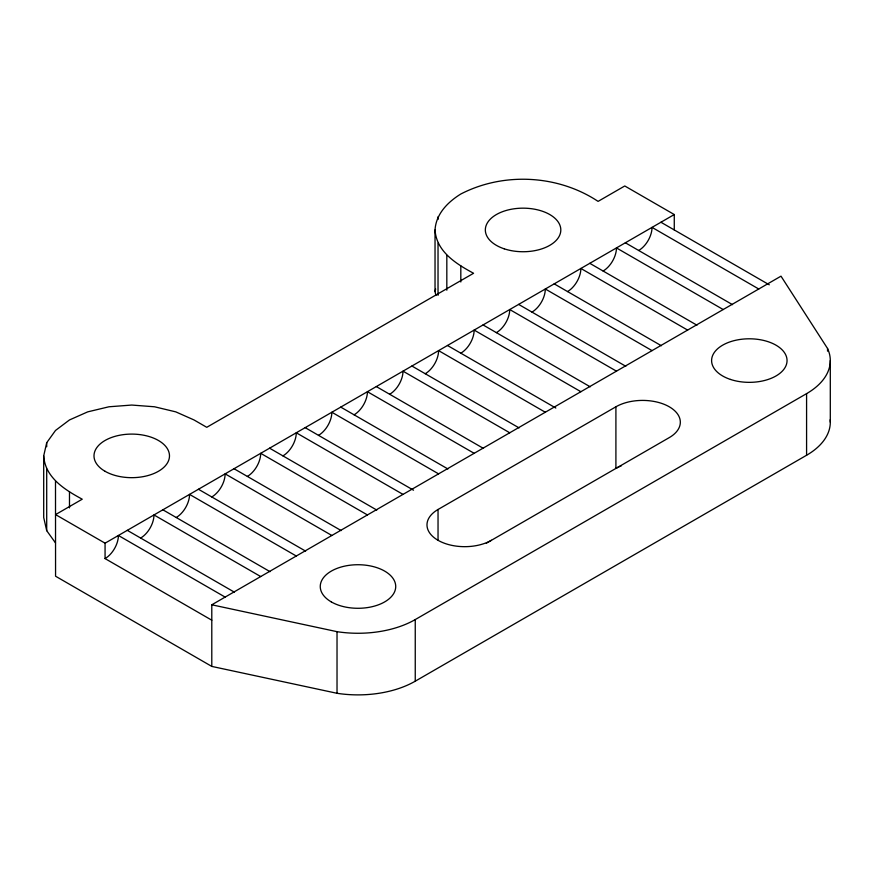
<?xml version="1.0" encoding="UTF-8"?>
<svg xmlns="http://www.w3.org/2000/svg" width="874" height="874" viewBox="0 0 874 874"><rect width="100%" height="100%" fill="white"/><g stroke="black" fill="none" stroke-linecap="round" stroke-linejoin="round"><path stroke-width="1.31" d="M55.499 542.918L46.704 530.66L43.7 517.506L43.7 455.889L46.704 442.725L55.499 430.467L69.483 419.946L87.728 411.862L108.955 406.781L131.745 405.055L154.534 406.781L175.772 411.862L194.006 419.946L206.756 427.31L473.577 273.267C456.337 263.992 436.355 251.614 435.034 229.949C435.973 213.901 447.849 202.025 460.817 194.006C503.533 171.938 557.973 174.767 598.089 201.381L624.768 185.976L674.269 214.545L674.269 229.949M435.929 295.521L435.034 291.566L435.634 288.944M43.7 455.889C45.022 477.543 65.015 489.921 82.243 499.196L55.565 514.6L105.066 543.18L674.269 214.545M830.191 419.76A80.976 46.759 0 0 1 806.582 455.256L415.248 681.185A80.976 46.759 0 0 1 337.025 693.29L211.792 666.414L211.792 604.797L780.995 276.162L827.536 348.475L827.536 351.151M491.396 540.296A37.735 21.784 0 0 1 438.038 540.296A37.735 21.784 0 0 1 438.038 509.487L615.908 406.792A37.735 21.784 0 0 1 669.276 406.792A37.735 21.784 0 0 1 669.276 437.601L486.337 543.224M211.792 604.797L337.025 631.673A80.976 46.759 0 0 0 415.248 619.568L806.582 393.639A80.976 46.759 0 0 0 827.536 348.475M660.93 222.247L769.273 284.804M758.763 288.999L652.037 227.382A18.867 10.892 -60 0 1 638.697 250.488M625.358 242.786L732.521 304.665M723.191 309.538L616.465 247.921A18.867 10.892 -60 0 1 603.115 271.027M589.775 263.325L696.949 325.204M687.609 330.077L580.882 268.46A18.867 10.892 -60 0 1 567.543 291.566M554.203 283.864L661.367 345.743M652.037 350.616L545.31 288.999A18.867 10.892 -60 0 1 531.971 312.105M518.632 304.403L625.795 366.282M616.465 371.166L509.739 309.538A18.867 10.892 -60 0 1 496.388 332.644M483.049 324.942L590.223 386.821M580.882 391.705L474.156 330.077A18.867 10.892 -60 0 1 460.817 353.194M447.477 345.481L555.82 408.038M545.31 412.244L438.584 350.616A18.867 10.892 -60 0 1 425.245 373.733M411.905 366.031L519.069 427.899M509.739 432.783L403.012 371.166A18.867 10.892 -60 0 1 389.662 394.272M376.323 386.57L483.497 448.438M474.156 453.322L367.43 391.705A18.867 10.892 -60 0 1 354.09 414.811M340.751 407.109L447.914 468.977M438.584 473.861L331.858 412.244A18.867 10.892 -60 0 1 318.518 435.35M305.179 427.648L413.511 490.194M403.012 494.4L296.286 432.783A18.867 10.892 -60 0 1 282.936 455.889M269.596 448.187L376.77 510.055M367.43 514.939L260.703 453.322A18.867 10.892 -60 0 1 247.364 476.428M234.024 468.726L341.188 530.594M331.858 535.478L225.131 473.861A18.867 10.892 -60 0 1 211.792 496.967M198.453 489.265L305.616 551.133M296.286 556.017L189.56 494.4A18.867 10.892 -60 0 1 176.209 517.506M162.87 509.804L270.044 571.672M260.703 576.556L153.977 514.939A18.867 10.892 -60 0 1 140.638 538.045M127.298 530.343L234.461 592.211M225.131 597.095L118.405 535.478A18.867 10.892 -60 0 1 105.066 558.584L211.792 620.201M211.792 666.414L55.565 576.217L55.499 481.301M830.3 360.58L830.3 422.197M806.582 393.639L806.582 455.256M615.908 406.792L615.908 468.409A37.735 21.784 0 0 1 621.348 465.809M460.817 265.893L460.817 281.974M446.822 255.372L446.822 290.201M438.027 216.796L438.027 219.472M438.027 243.114L438.027 295.346M438.038 509.487L438.038 540.296M435.034 229.949L435.034 291.566M415.248 619.568L415.248 681.185M337.025 631.673L337.025 693.29M105.066 543.18L105.066 558.584M69.483 491.833L69.483 507.903M46.704 442.725L46.704 446.745M46.704 469.043L46.704 530.66M331.312 601.913A37.735 21.784 0 0 0 394.436 592.146A37.735 21.784 0 0 0 348.223 565.467A37.735 21.784 0 0 0 331.312 601.913M730.456 379.436A37.735 21.784 0 0 0 787.048 360.58A37.735 21.784 0 0 0 730.456 341.712A37.735 21.784 0 0 0 730.456 379.436M105.066 471.294A37.735 21.784 0 0 0 168.19 461.527A37.735 21.784 0 0 0 121.978 434.837A37.735 21.784 0 0 0 105.066 471.294M504.211 248.817A37.735 21.784 0 0 0 560.813 229.949A37.735 21.784 0 0 0 504.211 211.082A37.735 21.784 0 0 0 504.211 248.817"/></g></svg>
